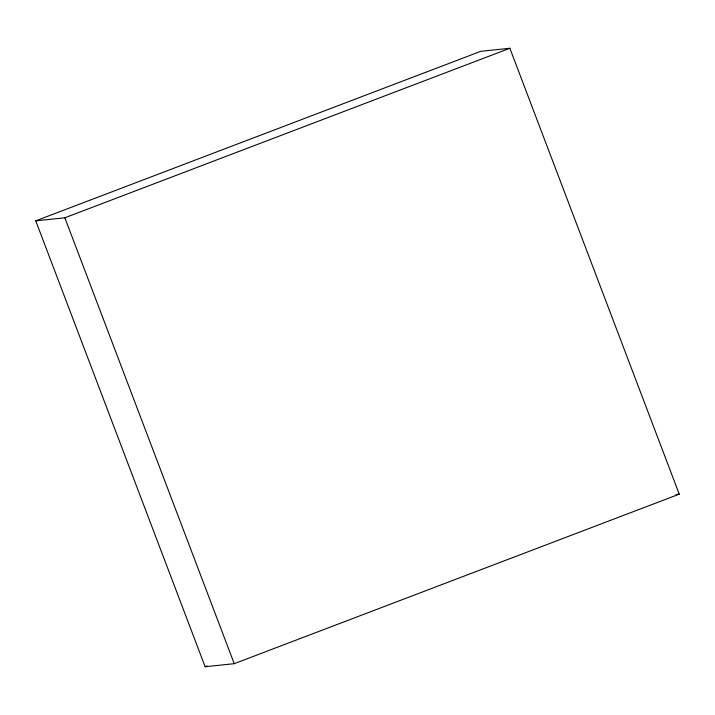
<?xml version="1.0" encoding="UTF-8"?>
<svg xmlns="http://www.w3.org/2000/svg" width="715" height="715" viewBox="0 0 715 715"><rect width="100%" height="100%" fill="white"/><g stroke="black" fill="none" stroke-linecap="round" stroke-linejoin="round"><path stroke-width="1.07" d="M35.75 220.837L480.766 51.319L509.867 48.263L679.25 494.163L234.234 663.681L205.134 666.738L35.75 220.837L64.851 217.78L509.867 48.263M205.134 666.738L207.216 665.942M676.015 494.503L679.25 494.163M64.851 217.78L234.234 663.681"/></g></svg>
